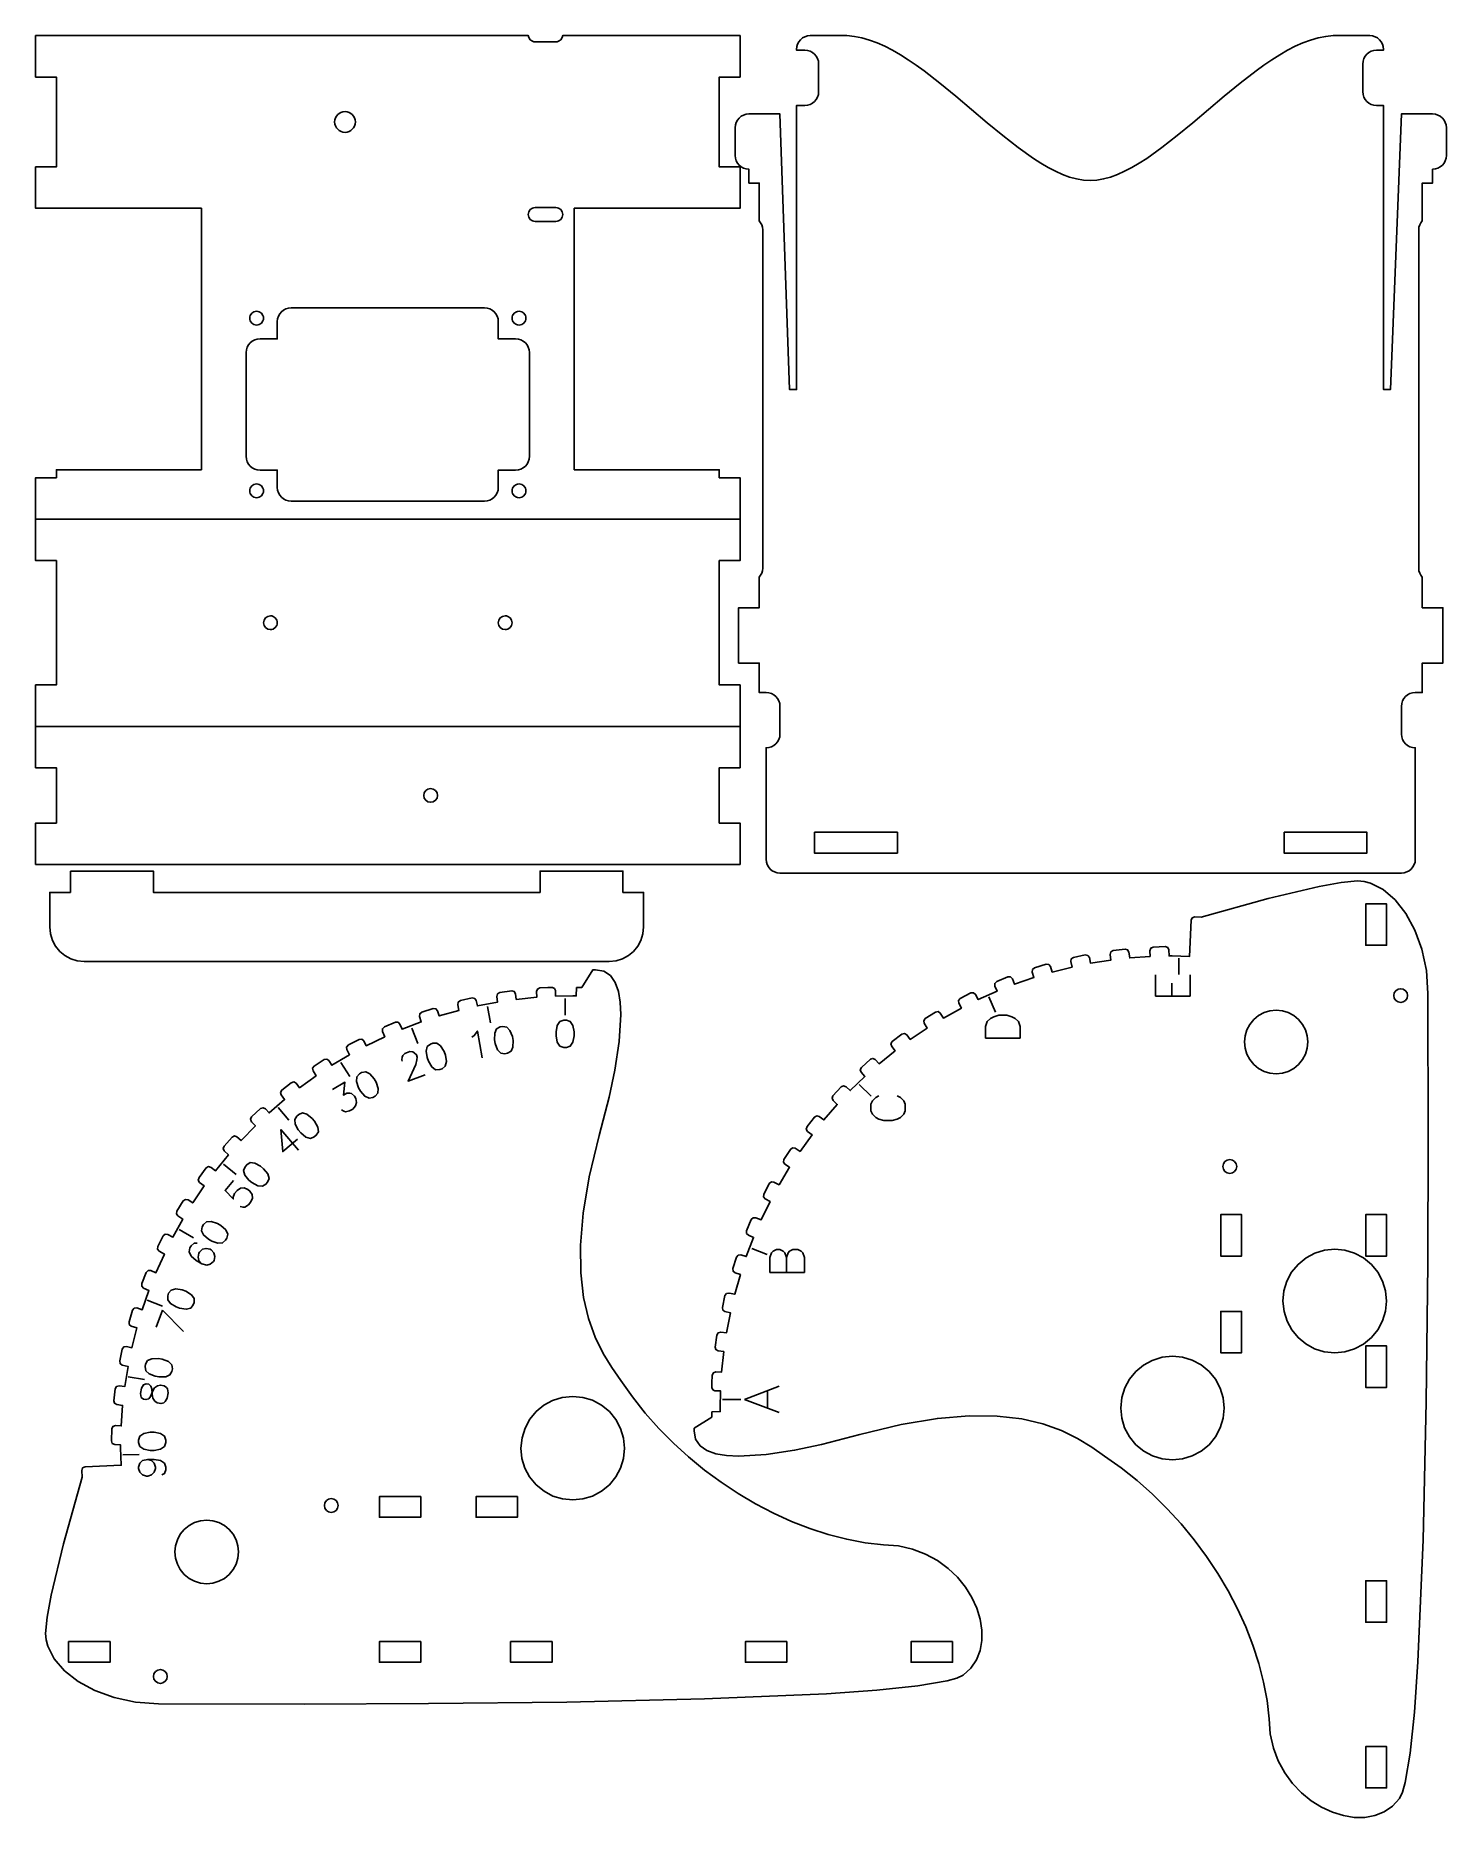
# Model space of a CAD drawing. Extents: x 0 to 204, y 39 to 297.
import ezdxf

# ---------------------------------------------------------------- set-up
doc = ezdxf.new("R2010")
doc.units = 0
doc.layers.add('Layer_1', color=7, linetype='CONTINUOUS')

msp = doc.modelspace()

# ---------------------------------------------------------------- linework, layer by layer
at = {"layer": 'Layer_1', "color": 7}
for points in [[(0, 296.999751), (0, 290.999745), (2.999817, 290.999745), (2.999817, 277.999772), (0, 277.999772), (0, 271.999769), (2.999817, 271.999769), (23.999487, 271.999769), (23.999487, 234.154911), (2.999817, 234.154911), (2.999817, 233.0008), (0, 233.0008), (0, 227.000848), (101.999963, 227.000848), (101.999963, 233.0008), (98.999327, 233.0008), (98.999327, 234.154911), (77.99963, 234.154911), (77.99963, 271.999769), (98.999327, 271.999769), (101.999963, 271.999769), (101.999963, 277.999772), (98.999327, 277.999772), (98.999327, 290.999745), (101.999963, 290.999745), (101.999963, 296.999751), (98.999327, 296.999751), (76.32191, 296.999751), (76.311325, 296.897751), (76.253118, 296.709752), (76.038805, 296.392752), (75.721835, 296.178751), (75.533716, 296.120752), (75.331839, 296.099752), (72.331731, 296.099752), (72.129854, 296.120752), (71.941736, 296.178751), (71.6245, 296.392752), (71.410452, 296.709752), (71.351715, 296.897751), (71.341661, 296.999751), (23.999487, 296.999751), (2.999817, 296.999751), (0, 296.999751), (0, 296.999751), (0, 296.999751), (0, 296.999751), (0, 296.999751), (0, 296.999751)], [(112.182617, 296.999835), (111.778571, 296.959353), (111.402702, 296.843146), (111.062924, 296.659208), (110.76717, 296.415394), (110.523357, 296.119643), (110.339392, 295.779862), (110.223214, 295.403995), (110.182732, 294.99995), (110.182732, 294.891947), (111.385769, 294.891947), (111.789816, 294.85144), (112.165683, 294.735182), (112.505461, 294.551164), (112.801212, 294.307242), (113.045026, 294.011385), (113.228967, 293.671555), (113.345172, 293.295608), (113.385653, 292.891534), (113.385653, 288.891768), (113.345172, 288.487723), (113.228967, 288.111853), (113.045026, 287.772102), (112.801212, 287.476351), (112.505461, 287.232537), (112.165683, 287.04857), (111.789816, 286.932391), (111.385769, 286.89191), (110.182732, 286.89191), (110.182732, 286.054742), (110.173948, 286.054742), (110.173948, 285.659399), (110.185828, 285.626326), (110.185828, 245.759577), (109.185886, 245.759577), (107.789598, 285.659399), (105.651231, 285.659399), (104.785647, 285.659399), (103.785696, 285.659399), (103.285983, 285.659399), (102.881933, 285.618918), (102.506066, 285.50274), (102.166293, 285.318775), (101.870542, 285.074961), (101.626729, 284.779208), (101.442772, 284.439456), (101.326591, 284.063589), (101.286104, 283.659544), (101.286104, 279.659246), (101.326591, 279.255095), (101.442772, 278.879387), (101.626729, 278.539662), (101.870542, 278.243855), (102.166293, 277.99991), (102.506066, 277.816024), (102.881933, 277.699872), (103.285983, 277.659391), (103.285983, 275.659401), (104.785647, 275.659401), (104.785647, 270.182252), (104.990619, 269.903382), (105.14847, 269.593287), (105.249964, 269.25515), (105.285868, 268.891877), (105.285868, 219.891745), (105.249964, 219.528473), (105.14847, 219.190335), (104.990619, 218.880241), (104.785647, 218.60137), (104.785647, 214.159271), (101.785815, 214.159271), (101.785815, 206.159311), (104.785647, 206.159311), (104.785647, 201.891847), (105.786089, 201.891847), (106.190136, 201.851366), (106.566003, 201.734949), (106.905781, 201.551064), (107.201535, 201.307118), (107.445349, 201.011314), (107.629313, 200.671325), (107.745492, 200.295352), (107.785973, 199.891333), (107.785973, 195.891602), (107.745492, 195.487583), (107.629313, 195.11161), (107.445349, 194.771885), (107.201535, 194.476081), (106.905781, 194.2324), (106.566003, 194.04825), (106.190136, 193.932098), (105.786089, 193.891617), (105.786089, 177.75942), (105.826573, 177.355401), (105.942778, 176.979428), (106.126716, 176.639704), (106.370529, 176.343899), (106.666281, 176.100218), (107.006058, 175.916068), (107.381928, 175.799916), (107.785973, 175.759435), (197.785935, 175.759435), (198.189953, 175.799916), (198.565926, 175.916068), (198.905651, 176.100218), (199.201455, 176.343899), (199.445401, 176.639704), (199.629551, 176.979428), (199.745703, 177.355401), (199.786184, 177.75942), (199.786184, 193.891617), (199.382165, 193.932098), (199.006192, 194.04825), (198.666468, 194.2324), (198.370399, 194.476081), (198.126718, 194.771885), (197.942568, 195.11161), (197.826416, 195.487583), (197.785935, 195.891602), (197.785935, 199.891333), (197.826416, 200.295352), (197.942568, 200.671325), (198.126718, 201.011314), (198.370399, 201.307118), (198.666468, 201.551064), (199.006192, 201.734949), (199.382165, 201.851366), (199.786184, 201.891847), (200.786044, 201.891847), (200.786044, 206.159311), (203.785916, 206.159311), (203.785916, 214.159271), (200.786044, 214.159271), (200.786044, 218.60137), (200.581257, 218.880241), (200.4233, 219.190335), (200.3217, 219.528473), (200.285982, 219.891745), (200.285982, 268.891877), (200.3217, 269.25515), (200.4233, 269.593287), (200.581257, 269.903382), (200.786044, 270.182252), (200.786044, 275.659401), (202.285702, 275.659401), (202.285702, 277.659391), (202.689985, 277.699872), (203.065693, 277.816024), (203.405683, 277.99991), (203.701513, 278.243855), (203.945459, 278.539662), (204.129345, 278.879387), (204.245761, 279.255095), (204.286242, 279.659246), (204.286242, 283.659544), (204.245761, 284.063589), (204.129345, 284.439456), (203.945459, 284.779208), (203.701513, 285.074961), (203.405683, 285.318775), (203.065693, 285.50274), (202.689985, 285.618918), (202.285702, 285.659399), (200.900873, 285.659399), (199.920592, 285.659399), (197.781701, 285.659399), (196.186, 245.759577), (195.185875, 245.759577), (195.185875, 285.626326), (195.185875, 285.659399), (195.185875, 286.054742), (195.179789, 286.054742), (195.179789, 286.89191), (194.186015, 286.89191), (193.781996, 286.932391), (193.406023, 287.04857), (193.066298, 287.232537), (192.770494, 287.476351), (192.526813, 287.772102), (192.342928, 288.111853), (192.226776, 288.487723), (192.186294, 288.891768), (192.186294, 292.891534), (192.226776, 293.295608), (192.342928, 293.671555), (192.526813, 294.011385), (192.770494, 294.307242), (193.066298, 294.551164), (193.406023, 294.735182), (193.781996, 294.85144), (194.186015, 294.891947), (195.179789, 294.891947), (195.179789, 294.99995), (195.139308, 295.403995), (195.023156, 295.779862), (194.839271, 296.119643), (194.595325, 296.415394), (194.299521, 296.659208), (193.959796, 296.843146), (193.583823, 296.959353), (193.179805, 296.999835), (187.887055, 296.999835), (186.811524, 296.894425), (185.724086, 296.679528), (184.626066, 296.36253), (183.51852, 295.950865), (182.401979, 295.451938), (181.278029, 294.873109), (180.147465, 294.221782), (179.01108, 293.505396), (177.870171, 292.731302), (176.725848, 291.906914), (174.430059, 290.136899), (172.132153, 288.254517), (169.840069, 286.318982), (167.561742, 284.389476), (165.305614, 282.525167), (163.079681, 280.785289), (160.892101, 279.228902), (159.815244, 278.538339), (158.750823, 277.915508), (157.700163, 277.368349), (156.664052, 276.904003), (155.643552, 276.530147), (154.639721, 276.253658), (153.653616, 276.082472), (152.686033, 276.023732), (151.718714, 276.082472), (150.732612, 276.253658), (149.72878, 276.530147), (148.70828, 276.904003), (147.672169, 277.368349), (146.621509, 277.915508), (145.557088, 278.538339), (144.480232, 279.228902), (142.292652, 280.785289), (140.066708, 282.525167), (137.810601, 284.389476), (135.532269, 286.318982), (133.240182, 288.254517), (130.942271, 290.136899), (128.646477, 291.906914), (127.502072, 292.731302), (126.361186, 293.505396), (125.224904, 294.221782), (124.094232, 294.873109), (122.970229, 295.451938), (121.853841, 295.950865), (120.746163, 296.36253), (119.648114, 296.679528), (118.56078, 296.894425), (117.48514, 296.999835)], [(44.799904, 285.999761), (45.102058, 285.969757), (45.383575, 285.881756), (45.638104, 285.74375), (45.860092, 285.560764), (46.043181, 285.338752), (46.181558, 285.083747), (46.268873, 284.802759), (46.299562, 284.499759), (46.269135, 284.197763), (46.181558, 283.915771), (46.043448, 283.661772), (45.860354, 283.43976), (45.638371, 283.256775), (45.383575, 283.117762), (45.102058, 283.030768), (44.799904, 282.999758), (44.505691, 283.028757), (44.225762, 283.113768), (43.967526, 283.251773), (43.738929, 283.43976), (43.551604, 283.66775), (43.413756, 283.925772), (43.328825, 284.205754), (43.299721, 284.499759), (43.330148, 284.802759), (43.417725, 285.083747), (43.556102, 285.338752), (43.739194, 285.560764), (43.961176, 285.74375), (44.215973, 285.881756), (44.497488, 285.969757), (44.799904, 285.999761), (44.799904, 285.999761), (44.799904, 285.999761), (44.799904, 285.999761), (44.799904, 285.999761), (44.799904, 285.999761)], [(72.331731, 272.099781), (75.331839, 272.099781), (75.533716, 272.079779), (75.721835, 272.021782), (76.039335, 271.807761), (76.253118, 271.489785), (76.311325, 271.301772), (76.331434, 271.099762), (76.311325, 270.897779), (76.253118, 270.709767), (76.039335, 270.392743), (75.721835, 270.178695), (75.533716, 270.120751), (75.331839, 270.099849), (72.331731, 270.099849), (72.129854, 270.120751), (71.942, 270.178695), (71.624236, 270.392743), (71.410452, 270.709767), (71.352244, 270.897779), (71.331871, 271.099762), (71.352244, 271.301772), (71.410452, 271.489785), (71.624236, 271.807761), (71.942, 272.021782), (72.129854, 272.079779), (72.331731, 272.099781), (72.331731, 272.099781), (72.331731, 272.099781), (72.331731, 272.099781), (72.331731, 272.099781)], [(36.999832, 257.599886), (64.999604, 257.599886), (65.403623, 257.559669), (65.779596, 257.443782), (66.119318, 257.26069), (66.415123, 257.014892), (66.658804, 256.720676), (66.842424, 256.379892), (66.958841, 256.003655), (66.999322, 255.598843), (66.999322, 253.098797), (69.499634, 253.098797), (69.903651, 253.059904), (70.279359, 252.942693), (70.619349, 252.76066), (70.914623, 252.516714), (71.158834, 252.22091), (71.342719, 251.878804), (71.458871, 251.50389), (71.499352, 251.101724), (71.499352, 236.099862), (71.458871, 235.697696), (71.342719, 235.318812), (71.158834, 234.980675), (70.914623, 234.683813), (70.619349, 234.440925), (70.279359, 234.257834), (69.903651, 234.141681), (69.499634, 234.098819), (66.999322, 234.098819), (66.999322, 231.598774), (66.958841, 231.196872), (66.842424, 230.820899), (66.658804, 230.479851), (66.415123, 230.1859), (66.119318, 229.939837), (65.779596, 229.757805), (65.403623, 229.64086), (64.999604, 229.6017), (36.999832, 229.6017), (36.595813, 229.64086), (36.219841, 229.757805), (35.880116, 229.939837), (35.584312, 230.1859), (35.340631, 230.479851), (35.156481, 230.820899), (35.040329, 231.196872), (34.999847, 231.598774), (34.999847, 234.098819), (32.499802, 234.098819), (32.095783, 234.141681), (31.719811, 234.257834), (31.380086, 234.440925), (31.084282, 234.683813), (30.8406, 234.980675), (30.65645, 235.318812), (30.540298, 235.697696), (30.499817, 236.099862), (30.499817, 251.101724), (30.540298, 251.50389), (30.65645, 251.878804), (30.8406, 252.22091), (31.084282, 252.516714), (31.380086, 252.76066), (31.719811, 252.942693), (32.095783, 253.059904), (32.499802, 253.098797), (34.999847, 253.098797), (34.999847, 255.598843), (35.040329, 256.003655), (35.156481, 256.379892), (35.340631, 256.720676), (35.584312, 257.014892), (35.880116, 257.26069), (36.219841, 257.443782), (36.595813, 257.559669), (36.999832, 257.599886), (36.999832, 257.599886), (36.999832, 257.599886), (36.999832, 257.599886), (36.999832, 257.599886), (36.999832, 257.599886), (36.999832, 257.599886)], [(31.999475, 257.099823), (32.201088, 257.080773), (32.388677, 257.019655), (32.706706, 256.805871), (32.921019, 256.487842), (32.979227, 256.300782), (32.9996, 256.099699), (32.979227, 255.897822), (32.921019, 255.710761), (32.706706, 255.392732), (32.388677, 255.178684), (32.201088, 255.120742), (31.999475, 255.098781), (31.798127, 255.120742), (31.610273, 255.178684), (31.292509, 255.392732), (31.078196, 255.710761), (31.019988, 255.897822), (30.999615, 256.099699), (31.019988, 256.300782), (31.078196, 256.487842), (31.292509, 256.805871), (31.610273, 257.019655), (31.798127, 257.080773), (31.999475, 257.099823), (31.999475, 257.099823), (31.999475, 257.099823), (31.999475, 257.099823), (31.999475, 257.099823), (31.999475, 257.099823), (31.999475, 257.099823)], [(69.999695, 257.099823), (70.201307, 257.080773), (70.388897, 257.019655), (70.706926, 256.805871), (70.921238, 256.487842), (70.979446, 256.300782), (70.999819, 256.099699), (70.979446, 255.897822), (70.921238, 255.710761), (70.706926, 255.392732), (70.388897, 255.178684), (70.201307, 255.120742), (69.999695, 255.098781), (69.798348, 255.120742), (69.610494, 255.178684), (69.292729, 255.392732), (69.078418, 255.710761), (69.020209, 255.897822), (68.999836, 256.099699), (69.020209, 256.300782), (69.078418, 256.487842), (69.292729, 256.805871), (69.610494, 257.019655), (69.798348, 257.080773), (69.999695, 257.099823), (69.999695, 257.099823), (69.999695, 257.099823), (69.999695, 257.099823), (69.999695, 257.099823), (69.999695, 257.099823), (69.999695, 257.099823)], [(31.999475, 232.098836), (32.201088, 232.080844), (32.388677, 232.022901), (32.706706, 231.807795), (32.921019, 231.490824), (32.979227, 231.302705), (32.9996, 231.098711), (32.979227, 230.897893), (32.921019, 230.709774), (32.706706, 230.392803), (32.388677, 230.177698), (32.201088, 230.119754), (31.999475, 230.098851), (31.798127, 230.119754), (31.610273, 230.177698), (31.292509, 230.392803), (31.078196, 230.709774), (31.019988, 230.897893), (30.999615, 231.098711), (31.019988, 231.302705), (31.078196, 231.490824), (31.292509, 231.807795), (31.610273, 232.022901), (31.798127, 232.080844), (31.999475, 232.098836), (31.999475, 232.098836), (31.999475, 232.098836), (31.999475, 232.098836), (31.999475, 232.098836), (31.999475, 232.098836), (31.999475, 232.098836)], [(69.999695, 232.098836), (70.201307, 232.080844), (70.388897, 232.022901), (70.706926, 231.807795), (70.921238, 231.490824), (70.979446, 231.302705), (70.999819, 231.098711), (70.979446, 230.897893), (70.921238, 230.709774), (70.706926, 230.392803), (70.388897, 230.177698), (70.201307, 230.119754), (69.999695, 230.098851), (69.798348, 230.119754), (69.610494, 230.177698), (69.292729, 230.392803), (69.078418, 230.709774), (69.020209, 230.897893), (68.999836, 231.098711), (69.020209, 231.302705), (69.078418, 231.490824), (69.292729, 231.807795), (69.610494, 232.022901), (69.798348, 232.080844), (69.999695, 232.098836), (69.999695, 232.098836), (69.999695, 232.098836), (69.999695, 232.098836), (69.999695, 232.098836), (69.999695, 232.098836), (69.999695, 232.098836)], [(0, 227.000848), (0, 221.000897), (2.999817, 221.000897), (2.999817, 203.000779), (0, 203.000779), (0, 197.000828), (2.999817, 197.000828), (98.999327, 197.000828), (101.999963, 197.000828), (101.999963, 203.000779), (98.999327, 203.000779), (98.999327, 221.000897), (101.999963, 221.000897), (101.999963, 227.000848), (98.999327, 227.000848), (2.999817, 227.000848), (0, 227.000848), (0, 227.000848), (0, 227.000848), (0, 227.000848)], [(33.999988, 213.000697), (34.201335, 212.980854), (34.389189, 212.921852), (34.706954, 212.707804), (34.921266, 212.389776), (34.979474, 212.202714), (34.999847, 212.000838), (34.979474, 211.799756), (34.921266, 211.611902), (34.706954, 211.293873), (34.389189, 211.079825), (34.201335, 211.021881), (33.999988, 211.000714), (33.617137, 211.076914), (33.292493, 211.293873), (33.075535, 211.617723), (32.9996, 212.000838), (33.075535, 212.383689), (33.292493, 212.707804), (33.617137, 212.924762), (33.999988, 213.000697), (33.999988, 213.000697), (33.999988, 213.000697), (33.999988, 213.000697), (33.999988, 213.000697)], [(67.999712, 213.000697), (68.201324, 212.980854), (68.388914, 212.921852), (68.706943, 212.707804), (68.921255, 212.389776), (68.979463, 212.202714), (68.999836, 212.000838), (68.979463, 211.799756), (68.921255, 211.611902), (68.706943, 211.293873), (68.388914, 211.079825), (68.201324, 211.021881), (67.999712, 211.000714), (67.617124, 211.076914), (67.292216, 211.293873), (67.075522, 211.617723), (66.999322, 212.000838), (67.075522, 212.383689), (67.292216, 212.707804), (67.617124, 212.924762), (67.999712, 213.000697), (67.999712, 213.000697), (67.999712, 213.000697), (67.999712, 213.000697), (67.999712, 213.000697)], [(0, 197.000828), (0, 191.000876), (2.999817, 191.000876), (2.999817, 183.000942), (0, 183.000942), (0, 177.000725), (101.999963, 177.000725), (101.999963, 183.000942), (98.999327, 183.000942), (98.999327, 191.000876), (101.999963, 191.000876), (101.999963, 197.000828), (98.999327, 197.000828), (2.999817, 197.000828), (0, 197.000828), (0, 197.000828), (0, 197.000828), (0, 197.000828)], [(57.19953, 188.000768), (57.582382, 187.924833), (57.906761, 187.708933), (58.123454, 187.38376), (58.19939, 187.000909), (58.123454, 186.618851), (57.906761, 186.293943), (57.582382, 186.07672), (57.19953, 186.000785), (56.81694, 186.07672), (56.492563, 186.293943), (56.27587, 186.618851), (56.199405, 187.000909), (56.27587, 187.38376), (56.492563, 187.708933), (56.81694, 187.924833), (57.19953, 188.000768), (57.19953, 188.000768), (57.19953, 188.000768)], [(112.785681, 181.659377), (124.786014, 181.659377), (124.786014, 178.659003), (112.785681, 178.659003)], [(180.785904, 181.659377), (192.786105, 181.659377), (192.786105, 178.659003), (180.785904, 178.659003)], [(5.045388, 176.055901), (5.045388, 172.955779), (2.045568, 172.955779), (2.045568, 167.955953), (2.146787, 166.945774), (2.437238, 166.005974), (2.897132, 165.156928), (3.506679, 164.416889), (4.24603, 163.80676), (5.095475, 163.346914), (6.03514, 163.056931), (7.045266, 162.95586), (83.045231, 162.95586), (84.055143, 163.056931), (84.994943, 163.346914), (85.84452, 163.80676), (86.58403, 164.416889), (87.193629, 165.156928), (87.653473, 166.005974), (87.943986, 166.945774), (88.045321, 167.955953), (88.045321, 172.955779), (85.044949, 172.955779), (85.044949, 176.055901), (73.045311, 176.055901), (73.045311, 172.955779), (17.045184, 172.955779), (17.045184, 176.055901), (5.045388, 176.055901), (5.045388, 176.055901), (5.045388, 176.055901)], [(95.346492, 95.014357), (95.571123, 93.795424), (96.206652, 92.851655), (97.202015, 92.158183), (98.505085, 91.68987), (100.064539, 91.421318), (101.828778, 91.327391), (105.764452, 91.563135), (109.899357, 92.195489), (113.820214, 93.023634), (119.36773, 94.461378), (125.322172, 95.918173), (130.582083, 96.808496), (135.206732, 97.197698), (139.255912, 97.150602), (142.789155, 96.732825), (145.865727, 96.009454), (148.545424, 95.045578), (150.887515, 93.906284), (152.951792, 92.656922), (154.797789, 91.362581), (157.20576, 89.654698), (159.526417, 87.805525), (161.751563, 85.825915), (163.874312, 83.727241), (165.88673, 81.520354), (167.781676, 79.216894), (169.551471, 76.827443), (171.188977, 74.363645), (172.686253, 71.836084), (174.036155, 69.256663), (175.231013, 66.635702), (176.26368, 63.985109), (177.126486, 61.315465), (177.811756, 58.638149), (178.312612, 55.964271), (178.620852, 53.304947), (178.779073, 51.123724), (179.23151, 49.087492), (179.944297, 47.206836), (180.883301, 45.492336), (182.014659, 43.954845), (183.304766, 42.604941), (184.719492, 41.453475), (186.225235, 40.511031), (187.787862, 39.788719), (189.37351, 39.296594), (190.948307, 39.045769), (192.478921, 39.045769), (193.930425, 39.309559), (195.269744, 39.846663), (196.462749, 40.667665), (197.475838, 41.783675), (197.915311, 42.686433), (198.323297, 44.104864), (199.049578, 48.354068), (199.663411, 54.259828), (200.174321, 61.55068), (200.92362, 79.202607), (201.371295, 99.138414), (201.591427, 119.187464), (201.657044, 137.178851), (201.621061, 158.30343), (201.388228, 161.637973), (200.731269, 164.72407), (199.713947, 167.500869), (198.398703, 169.908575), (196.849306, 171.886335), (195.128721, 173.37382), (193.300188, 174.310445), (192.364886, 174.553597), (191.426409, 174.636147), (189.061566, 174.415749), (185.886569, 173.832872), (178.46025, 172.053816), (168.794236, 169.35401), (167.844117, 169.402957), (167.484549, 169.275428), (167.323682, 168.929619), (167.101432, 163.681347), (164.593185, 163.775539), (164.136249, 163.769718), (164.096033, 164.629614), (163.93305, 164.977012), (163.572423, 165.10851), (161.82591, 165.03866), (161.479306, 164.878322), (161.349925, 164.519018), (161.388554, 163.694577), (158.431573, 163.479735), (158.317009, 164.330899), (158.124657, 164.662951), (157.754241, 164.762699), (156.019897, 164.540714), (155.688639, 164.350743), (155.591008, 163.981385), (155.701604, 163.164087), (152.773727, 162.698421), (152.586667, 163.529741), (152.366005, 163.844066), (151.98818, 163.91127), (150.279768, 163.538737), (149.965972, 163.320721), (149.900884, 162.944219), (150.081859, 162.14174), (147.206635, 161.418898), (146.947079, 162.232225), (146.700223, 162.525912), (146.318164, 162.55978), (144.648644, 162.039873), (144.355223, 161.795665), (144.323473, 161.415194), (144.57165, 160.637055), (141.770245, 159.664976), (141.442691, 160.448407), (141.170964, 160.71934), (140.786789, 160.718811), (139.169393, 160.055765), (138.89846, 159.786684), (138.899783, 159.404626), (139.215431, 158.64977), (136.508217, 157.440626), (136.114252, 158.190455), (135.8203, 158.43678), (135.437978, 158.403709), (133.884081, 157.602287), (133.637491, 157.310451), (133.67215, 156.92998), (134.049974, 156.210049), (131.45997, 154.76569), (131.003035, 155.477948), (130.688446, 155.697552), (130.310621, 155.631406), (128.832661, 154.6969), (128.612527, 154.384956), (128.680261, 154.009248), (129.118411, 153.326094), (126.660697, 151.666099), (126.147936, 152.329673), (125.81562, 152.521496), (125.444674, 152.422807), (124.053495, 151.363416), (123.861408, 151.033217), (123.961685, 150.664653), (124.457778, 150.022774), (122.156171, 148.151643), (121.585465, 148.770766), (121.237538, 148.932426), (120.876646, 148.801722), (119.583629, 147.625122), (119.42091, 147.279577), (119.552672, 146.921331), (120.097713, 146.330252), (117.97073, 144.263063), (117.350811, 144.827948), (116.98992, 144.958652), (116.641728, 144.796992), (115.456132, 143.512178), (115.324106, 143.153667), (115.486824, 142.807857), (116.083458, 142.264138), (114.140625, 140.023649), (113.475462, 140.53059), (113.104781, 140.62928), (112.7722, 140.437987), (111.703021, 139.054745), (111.602744, 138.686181), (111.795096, 138.355981), (112.434327, 137.868619), (110.69734, 135.464088), (109.989845, 135.911763), (109.61202, 135.977909), (109.29743, 135.758305), (108.35287, 134.286957), (108.285137, 133.91125), (108.50527, 133.599043), (109.18313, 133.170153), (107.658339, 130.625656), (106.919887, 131.007185), (106.537564, 131.039993), (106.243348, 130.793666), (105.430549, 129.245856), (105.395889, 128.865386), (105.642479, 128.57355), (106.35606, 128.20525), (105.060397, 125.536666), (104.288873, 125.853372), (103.905492, 125.853107), (103.633765, 125.582174), (102.958813, 123.96901), (102.958813, 123.586952), (103.230011, 123.317606), (103.967934, 123.014924), (102.913569, 120.242357), (102.118761, 120.490007), (101.736703, 120.45614), (101.489583, 120.162452), (100.957772, 118.496903), (100.989786, 118.116168), (101.283208, 117.871428), (102.047588, 117.633303), (101.234261, 114.780833), (100.423049, 114.957575), (100.04496, 114.890635), (99.824562, 114.576575), (99.440122, 112.870806), (99.50521, 112.49457), (99.818741, 112.276552), (100.599526, 112.106163), (100.04152, 109.192572), (99.215756, 109.298405), (98.845339, 109.198922), (98.652987, 108.866871), (98.418303, 107.134381), (98.515933, 106.765023), (98.847191, 106.575052), (99.639089, 106.473187), (99.334554, 103.522028), (98.506143, 103.55563), (98.145783, 103.424132), (97.983328, 103.076734), (97.926971, 101.886638), (97.927235, 101.25799), (98.069316, 100.948957), (98.377291, 100.811374), (99.177127, 100.77883), (99.125004, 98.305771), (99.143525, 97.805446), (97.926971, 97.750146), (97.926971, 96.997144), (95.362896, 95.369428), (95.347815, 95.012769), (95.346492, 95.014357)], [(192.622855, 165.302978), (192.622855, 171.301871), (195.622962, 171.301871), (195.622962, 165.302978), (192.622855, 165.302978), (192.622855, 165.302978), (192.622855, 165.302978), (192.622855, 165.302978)], [(81.068265, 161.767883), (82.2872, 161.543517), (83.230968, 160.907723), (83.92444, 159.912361), (84.392751, 158.609288), (84.661303, 157.049837), (84.75523, 155.285596), (84.519487, 151.349923), (83.887134, 147.215018), (83.058989, 143.294161), (81.621244, 137.746646), (80.164448, 131.792204), (79.274128, 126.53229), (78.884926, 121.907644), (78.932021, 117.858463), (79.349798, 114.325485), (80.073167, 111.248913), (81.037308, 108.569215), (82.176339, 106.22686), (83.425701, 104.162584), (84.720041, 102.316851), (86.427926, 99.908616), (88.277096, 97.588223), (90.256708, 95.362813), (92.35538, 93.240328), (94.562267, 91.227643), (96.865994, 89.3327), (99.255179, 87.562903), (101.719241, 85.925663), (104.24654, 84.428122), (106.826225, 83.07822), (109.44692, 81.883362), (112.097777, 80.850694), (114.767158, 79.98789), (117.444474, 79.302619), (120.11835, 78.802028), (122.777676, 78.493524), (124.958899, 78.335303), (126.99513, 77.882865), (128.876052, 77.170078), (130.590285, 76.231074), (132.127779, 75.099716), (133.477681, 73.809608), (134.629147, 72.394883), (135.571592, 70.88914), (136.294169, 69.326778), (136.786029, 67.740866), (137.036854, 66.166067), (137.035796, 64.635983), (136.772006, 63.184215), (136.235167, 61.844897), (135.413901, 60.651891), (134.297888, 59.639066), (133.395397, 59.199329), (131.976701, 58.791343), (127.727496, 58.065062), (121.821737, 57.451229), (114.530885, 56.940319), (96.879223, 56.191019), (76.943149, 55.743344), (56.8941, 55.523475), (38.902978, 55.457594), (17.778212, 55.493578), (14.443645, 55.726411), (11.357654, 56.383371), (8.580669, 57.400694), (6.173094, 58.715936), (4.195362, 60.265335), (2.707902, 61.985919), (1.771107, 63.814717), (1.528098, 64.749754), (1.445416, 65.68823), (1.66597, 68.053074), (2.248765, 71.228336), (4.027881, 78.65439), (6.727766, 88.320404), (6.67866, 89.270787), (6.806189, 89.630092), (7.152025, 89.790958), (12.40027, 90.013208), (12.306209, 92.52172), (12.3119, 92.978391), (11.452004, 93.018872), (11.104553, 93.181591), (10.972976, 93.542218), (11.04272, 95.288994), (11.203084, 95.635598), (11.5626, 95.76498), (12.38683, 95.726086), (12.601802, 98.683066), (11.750692, 98.797631), (11.418561, 98.989983), (11.318681, 99.360399), (11.540904, 101.094743), (11.730716, 101.426265), (12.100021, 101.523632), (12.917555, 101.413035), (13.383142, 104.341177), (12.551691, 104.528238), (12.237524, 104.748636), (12.170321, 105.126459), (12.542905, 106.834873), (12.760816, 107.148668), (13.137186, 107.213756), (13.939693, 107.032781), (14.662667, 109.90827), (13.849285, 110.167561), (13.555598, 110.414417), (13.521652, 110.796476), (14.041505, 112.465995), (14.285821, 112.759417), (14.666292, 112.791167), (15.444511, 112.542989), (16.416562, 115.344395), (15.633131, 115.672213), (15.362252, 115.943676), (15.361722, 116.32732), (16.024713, 117.944718), (16.293848, 118.215915), (16.675826, 118.214592), (17.430841, 117.898945), (18.640066, 120.606159), (17.890237, 120.999858), (17.64391, 121.294075), (17.676798, 121.676398), (18.4783, 123.230293), (18.770135, 123.476885), (19.150606, 123.442225), (19.870483, 123.064401), (21.314842, 125.654405), (20.602716, 126.11134), (20.383059, 126.425664), (20.449258, 126.803753), (21.383554, 128.281715), (21.695551, 128.501848), (22.071365, 128.434115), (22.754519, 127.995965), (24.41438, 130.453677), (23.750858, 130.966175), (23.559194, 131.298756), (23.65783, 131.669437), (24.717195, 133.060616), (25.047263, 133.252703), (25.415854, 133.152691), (26.05768, 132.656597), (27.928864, 134.958205), (27.309739, 135.528646), (27.148078, 135.876838), (27.278783, 136.23773), (28.455384, 137.530746), (28.80093, 137.693465), (29.159176, 137.561703), (29.750519, 137.016397), (31.817442, 139.143381), (31.252821, 139.763564), (31.121852, 140.124456), (31.283777, 140.472646), (32.568329, 141.657978), (32.926839, 141.790005), (33.27265, 141.627551), (33.816368, 141.030651), (36.057122, 142.973751), (35.55018, 143.638648), (35.451226, 144.009593), (35.64252, 144.342174), (37.026025, 145.411354), (37.394588, 145.511367), (37.724524, 145.319279), (38.211886, 144.680046), (40.616419, 146.416771), (40.169008, 147.124266), (40.102863, 147.502355), (40.322467, 147.81668), (41.793548, 148.761506), (42.16952, 148.829239), (42.481464, 148.609106), (42.910354, 147.93098), (45.454849, 149.456037), (45.073584, 150.194488), (45.040511, 150.576547), (45.286838, 150.870763), (46.83465, 151.683827), (47.215121, 151.718487), (47.506957, 151.471895), (47.875519, 150.758315), (50.544106, 152.053713), (50.227135, 152.825238), (50.2274, 153.208884), (50.498333, 153.480611), (52.11176, 154.155298), (52.493553, 154.156621), (52.762899, 153.885687), (53.065582, 153.147765), (55.838148, 154.201864), (55.590498, 154.996672), (55.624629, 155.378993), (55.918317, 155.626114), (57.583604, 156.157927), (57.964339, 156.125912), (58.209079, 155.832225), (58.447204, 155.068108), (61.299674, 155.881437), (61.122932, 156.692649), (61.189872, 157.070474), (61.503932, 157.291137), (63.209698, 157.675576), (63.585936, 157.610489), (63.803952, 157.296957), (63.974609, 156.515908), (66.887933, 157.074178), (66.7821, 157.899943), (66.881583, 158.270359), (67.213635, 158.462711), (68.946391, 158.697395), (69.315484, 158.599763), (69.505454, 158.268242), (69.607319, 157.476609), (72.558479, 157.781145), (72.524877, 158.609288), (72.656375, 158.969915), (73.004036, 159.13237), (74.194131, 159.188726), (74.823575, 159.18899), (75.132608, 159.046645), (75.269926, 158.73867), (75.30247, 157.938836), (77.775793, 157.990959), (78.276119, 157.972439), (78.331417, 159.18899), (79.083628, 159.18899), (80.711606, 161.753067), (81.068, 161.768148), (81.068265, 161.767883)], [(196.669918, 158.020857), (196.745854, 158.403973), (196.962812, 158.72888), (197.293805, 158.947955), (197.669777, 159.02098), (198.045751, 158.947955), (198.376743, 158.72888), (198.593701, 158.403973), (198.669901, 158.020857), (198.593701, 157.638799), (198.376743, 157.313891), (198.045751, 157.094816), (197.669777, 157.020997), (197.293805, 157.094816), (196.962812, 157.313891), (196.745854, 157.638799), (196.669918, 158.020857), (196.669918, 158.020857), (196.669918, 158.020857), (196.669918, 158.020857)], [(175.038926, 151.303885), (175.127826, 152.20479), (175.388969, 153.063892), (175.81098, 153.85579), (176.385917, 154.556935), (177.08574, 155.130814), (177.877902, 155.553883), (178.736739, 155.814762), (179.638968, 155.903927), (180.539872, 155.814762), (181.398974, 155.553883), (182.190872, 155.130814), (182.890959, 154.556935), (183.465898, 153.85579), (183.888966, 153.063892), (184.149844, 152.205848), (184.238744, 151.303885), (184.149844, 150.401922), (183.888966, 149.543878), (183.465898, 148.751981), (182.890959, 148.050836), (182.190872, 147.476956), (181.398974, 147.053887), (180.539872, 146.793008), (179.638968, 146.703844), (178.736739, 146.793008), (177.877902, 147.053887), (177.08574, 147.476956), (176.385917, 148.050836), (175.81098, 148.751981), (175.388969, 149.54282), (175.127826, 150.401922), (175.038926, 151.303885), (175.038926, 151.303885), (175.038926, 151.303885), (175.038926, 151.303885)], [(171.920814, 133.272811), (171.996749, 133.654869), (172.213972, 133.979776), (172.537822, 134.196999), (172.920937, 134.272934), (173.303789, 134.196999), (173.627903, 133.979776), (173.844862, 133.654869), (173.920797, 133.272811), (173.844862, 132.88996), (173.627903, 132.564787), (173.303789, 132.348887), (172.920937, 132.271893), (172.537822, 132.348887), (172.213972, 132.564787), (171.996749, 132.88996), (171.920814, 133.272811), (171.920814, 133.272811), (171.920814, 133.272811), (171.920814, 133.272811)], [(171.622893, 120.302946), (171.622893, 126.302899), (174.622736, 126.302899), (174.622736, 120.302946), (171.622893, 120.302946), (171.622893, 120.302946), (171.622893, 120.302946), (171.622893, 120.302946)], [(192.622855, 120.302946), (192.622855, 126.302899), (195.622962, 126.302899), (195.622962, 120.302946), (192.622855, 120.302946), (192.622855, 120.302946), (192.622855, 120.302946), (192.622855, 120.302946)], [(180.622951, 113.802933), (180.767943, 115.272958), (181.193922, 116.672866), (181.882897, 117.964032), (182.818728, 119.105973), (183.961726, 120.042861), (185.251834, 120.731836), (186.652802, 121.157815), (188.122825, 121.302806), (189.592849, 121.157815), (190.992757, 120.731836), (192.283923, 120.042861), (193.425865, 119.105973), (194.362753, 117.964032), (195.051727, 116.672866), (195.476912, 115.272958), (195.622962, 113.802933), (195.476912, 112.332909), (195.051727, 110.933001), (194.362753, 109.641834), (193.425865, 108.498836), (192.283923, 107.563006), (190.992757, 106.874031), (189.592849, 106.447787), (188.122825, 106.302796), (186.610733, 106.454931), (185.202886, 106.892023), (183.928917, 107.583908), (182.818728, 108.499895), (181.903799, 109.60982), (181.211914, 110.882994), (180.774822, 112.29084), (180.622951, 113.802933), (180.622951, 113.802933), (180.622951, 113.802933), (180.622951, 113.802933)], [(171.622893, 106.302796), (171.622893, 112.303013), (174.622736, 112.303013), (174.622736, 106.302796), (171.622893, 106.302796), (171.622893, 106.302796), (171.622893, 106.302796), (171.622893, 106.302796)], [(157.122945, 98.30286), (157.274816, 99.814424), (157.711907, 101.222007), (158.403792, 102.495974), (159.319778, 103.6059), (160.429969, 104.521888), (161.703938, 105.212978), (163.110989, 105.649804), (164.622818, 105.802998), (166.092842, 105.656948), (167.492751, 105.232028), (168.783917, 104.54279), (169.925856, 103.6059), (170.862746, 102.463959), (171.551985, 101.172795), (171.977964, 99.772885), (172.122956, 98.30286), (171.977964, 96.832838), (171.551985, 95.432398), (170.862746, 94.141497), (169.925856, 92.999293), (168.783917, 92.062403), (167.492751, 91.373429), (166.092842, 90.94798), (164.622818, 90.802459), (163.152793, 90.94798), (161.752885, 91.373429), (160.461984, 92.062668), (159.318984, 92.999293), (158.382889, 94.141763), (157.693916, 95.432663), (157.267937, 96.832838), (157.122945, 98.30286), (157.122945, 98.30286), (157.122945, 98.30286), (157.122945, 98.30286)], [(192.622855, 101.30297), (192.622855, 107.30292), (195.622962, 107.30292), (195.622962, 101.30297), (192.622855, 101.30297), (192.622855, 101.30297), (192.622855, 101.30297), (192.622855, 101.30297)], [(77.777909, 99.994076), (76.266612, 99.841676), (74.858764, 99.404585), (73.584796, 98.713229), (72.474871, 97.797244), (71.559148, 96.687317), (70.867792, 95.413348), (70.430701, 94.005767), (70.278301, 92.494203), (70.423557, 91.02418), (70.849007, 89.624006), (71.538246, 88.333104), (72.474871, 87.1909), (73.617075, 86.254276), (74.907977, 85.565036), (76.307887, 85.139322), (77.777909, 84.994066), (79.248198, 85.139322), (80.648371, 85.564772), (81.939273, 86.254011), (83.081743, 87.190635), (84.018366, 88.333104), (84.707605, 89.624006), (85.133055, 91.02418), (85.278311, 92.494203), (85.132791, 93.964228), (84.707341, 95.3644), (84.018103, 96.655302), (83.081479, 97.797508), (81.939008, 98.734131), (80.648106, 99.423106), (79.247934, 99.848556), (77.777909, 99.994076), (77.777909, 99.994076)], [(42.808224, 85.195943), (42.425637, 85.119743), (42.101258, 84.903049), (41.8843, 84.578405), (41.808364, 84.195818), (41.8843, 83.812966), (42.101258, 83.488589), (42.425637, 83.271631), (42.808489, 83.195695), (43.191076, 83.271631), (43.51572, 83.488589), (43.732414, 83.812966), (43.808614, 84.195818), (43.732414, 84.578405), (43.51572, 84.903049), (43.191076, 85.119743), (42.808224, 85.195943), (42.808224, 85.195943)], [(55.778352, 85.494128), (49.778137, 85.494128), (49.778137, 82.494285), (55.778352, 82.494285), (55.778352, 85.494128), (55.778352, 85.494128)], [(69.777974, 85.494128), (63.778552, 85.494128), (63.778552, 82.494285), (69.777974, 82.494285), (69.777974, 85.494128), (69.777974, 85.494128)], [(24.777282, 82.07836), (23.875582, 81.989196), (23.016773, 81.728316), (22.224955, 81.305512), (21.524259, 80.731102), (20.94977, 80.030486), (20.527045, 79.238855), (20.266087, 78.380017), (20.176869, 77.478318), (20.266087, 76.576618), (20.527045, 75.718047), (20.94977, 74.926149), (21.524259, 74.225533), (22.224876, 73.651123), (23.01664, 73.228319), (23.875397, 72.967442), (24.777018, 72.878277), (25.678638, 72.967442), (26.537421, 73.228319), (27.329053, 73.651123), (28.02967, 74.225533), (28.604345, 74.926149), (29.026884, 75.718047), (29.288028, 76.576618), (29.377192, 77.478318), (29.288028, 78.380017), (29.026884, 79.238855), (28.604345, 80.030486), (28.02967, 80.731102), (27.329318, 81.305512), (26.537421, 81.728316), (25.678823, 81.989196), (24.777282, 82.07836), (24.777282, 82.07836)], [(192.622855, 67.302716), (192.622855, 73.302932), (195.622962, 73.302932), (195.622962, 67.302716), (192.622855, 67.302716), (192.622855, 67.302716), (192.622855, 67.302716), (192.622855, 67.302716)], [(10.77819, 64.494431), (4.778557, 64.494431), (4.778557, 61.494059), (10.77819, 61.494059), (10.77819, 64.494431), (10.77819, 64.494431)], [(55.778352, 64.494431), (49.778137, 64.494431), (49.778137, 61.494059), (55.778352, 61.494059), (55.778352, 64.494431), (55.778352, 64.494431)], [(74.778331, 64.494431), (68.778116, 64.494431), (68.778116, 61.494059), (74.778331, 61.494059), (74.778331, 64.494431), (74.778331, 64.494431)], [(108.77779, 64.494431), (102.777838, 64.494431), (102.777838, 61.494059), (108.77779, 61.494059), (108.77779, 64.494431), (108.77779, 64.494431)], [(132.77786, 64.494431), (126.777908, 64.494431), (126.777908, 61.494059), (132.77786, 61.494059), (132.77786, 64.494431), (132.77786, 64.494431)], [(18.059888, 60.447103), (17.677009, 60.370903), (17.352445, 60.15421), (17.132894, 59.82348), (17.05971, 59.447243), (17.132894, 59.071007), (17.352445, 58.740278), (17.676877, 58.52332), (18.059623, 58.447385), (18.442369, 58.52332), (18.766828, 58.740278), (18.986352, 59.071007), (19.059536, 59.447243), (18.986352, 59.82348), (18.766828, 60.15421), (18.442475, 60.370903), (18.059888, 60.447103), (18.059888, 60.447103)], [(192.622855, 43.302647), (192.622855, 49.302862), (195.622962, 49.302862), (195.622962, 43.302647), (192.622855, 43.302647), (192.622855, 43.302647), (192.622855, 43.302647), (192.622855, 43.302647)]]:
    msp.add_lwpolyline(points, close=True, dxfattribs=at)
at = {"layer": 'Layer_1', "color": 1}
for points in [[(165.557854, 161.063827), (165.565792, 163.456452)], [(162.156904, 157.921903), (162.156904, 161.026786)], [(167.169959, 157.921903), (167.169959, 161.026786)], [(76.675126, 155.190876), (76.683065, 157.583501)], [(139.006939, 155.642783), (138.033802, 157.82877)], [(162.156904, 157.921903), (167.169959, 157.921903)], [(164.549793, 157.921903), (164.549793, 159.829811)], [(65.891249, 154.081744), (65.444633, 156.432564)], [(137.548821, 151.853953), (137.548821, 153.527971), (137.791179, 154.247108), (138.268223, 154.716744), (138.745266, 154.958836), (139.456995, 155.201194), (140.652912, 155.20093), (141.364639, 154.958572), (141.845386, 154.716214), (142.32243, 154.246844), (142.561084, 153.527442), (142.56082, 151.853953)], [(55.36137, 151.073963), (54.459407, 153.290111)], [(63.177419, 151.995769), (63.507619, 152.240773), (63.964554, 152.8935), (64.646385, 149.026883)], [(53.094686, 148.519941), (53.029599, 148.69827), (53.082251, 149.108639), (53.195757, 149.352055), (53.476215, 149.656062), (54.178419, 149.911649), (54.600165, 149.86323), (54.837761, 149.747607), (55.136474, 149.465032), (55.26612, 149.108374), (55.219289, 148.699858), (55.060804, 148.042635), (53.944263, 145.648156), (56.401975, 146.542712)], [(137.548821, 151.853953), (142.56082, 151.853953)], [(45.477074, 146.316758), (44.210516, 148.346904)], [(43.005868, 144.439806), (44.783072, 145.465858), (44.564792, 143.614042), (45.047655, 143.892913), (45.466226, 143.915138), (45.720226, 143.842907), (46.163403, 143.455028), (46.350198, 143.131442), (46.466086, 142.550947), (46.334588, 142.043476), (45.93983, 141.600034), (45.451938, 141.318253), (44.875676, 141.201308), (44.617972, 141.268247), (44.271899, 141.500022)], [(120.974013, 143.446826), (119.267717, 145.124281)], [(122.121775, 143.49498), (121.644996, 143.252621), (121.167952, 142.775578), (120.925594, 142.298534), (120.925858, 141.344976), (121.168217, 140.867933), (121.64526, 140.390891), (122.122304, 140.148533), (122.834032, 139.913847), (124.029947, 139.913847), (124.741676, 140.148533), (125.222424, 140.390891), (125.699468, 140.867933), (125.938122, 141.344976), (125.937857, 142.298799), (125.699468, 142.775842), (125.222424, 143.252886), (124.741676, 143.495244)], [(36.681803, 139.973908), (35.14431, 141.807203)], [(35.527162, 138.653902), (35.780897, 135.444773), (37.930105, 137.247907)], [(35.527162, 138.653902), (38.050755, 135.646121)], [(29.05784, 132.141983), (27.187766, 133.634496)], [(28.646678, 131.234991), (27.445735, 129.803598), (28.614134, 128.575667), (28.590586, 128.842896), (28.808074, 129.388202), (29.170288, 129.820001), (29.673261, 130.133269), (30.200576, 130.171102), (30.749584, 129.958113), (31.035863, 129.717873), (31.343044, 129.212254), (31.39305, 128.690231), (31.173975, 128.138575), (30.811761, 127.70704), (30.310376, 127.399859), (30.045264, 127.374724), (29.640717, 127.473942)], [(22.873184, 122.964916), (20.80708, 124.171945)], [(23.386685, 122.168787), (22.971159, 122.196569), (22.525072, 121.803398), (22.341213, 121.48484), (22.223844, 120.902227), (22.519833, 120.299771), (23.236509, 119.666889), (24.048064, 119.198312), (24.787574, 118.990615), (25.298008, 119.127139), (25.741529, 119.521897), (25.833446, 119.680911), (25.953381, 120.262465), (25.813655, 120.767819), (25.423156, 121.212319), (25.26393, 121.304129), (24.681053, 121.421604), (24.173609, 121.289842), (23.727522, 120.896936), (23.635579, 120.737656), (23.518237, 120.15478), (23.654999, 119.644398), (24.048064, 119.198312)], [(103.70388, 121.383769), (105.941723, 120.536838)], [(106.322987, 117.932811), (106.322987, 120.082813), (106.565081, 120.794542), (106.807439, 121.0369), (107.277074, 121.279258), (107.761791, 121.279788), (108.231426, 121.037694), (108.473785, 120.795336), (108.715877, 120.083607)], [(108.715877, 117.932811), (108.715877, 120.082813), (108.950562, 120.794542), (109.185247, 121.0369), (109.669963, 121.279258), (110.381957, 121.279788), (110.859001, 121.037694), (111.09739, 120.795336), (111.336044, 120.083607), (111.33578, 117.932811)], [(106.322987, 117.932811), (111.33578, 117.932811)], [(18.377996, 113.061836), (16.143326, 113.916969)], [(17.472592, 110.010928), (18.367175, 112.46864)], [(18.367175, 112.468904), (21.417765, 109.370372)], [(15.75738, 102.442792), (13.398541, 102.843901)], [(102.647928, 99.548254), (107.660985, 101.456957)], [(105.994904, 98.352073), (105.994904, 100.744964)], [(102.106855, 99.528145), (99.449912, 99.528145)], [(102.647928, 99.548254), (107.660985, 97.640346)], [(15.004297, 91.565516), (12.611618, 91.553345)], [(16.23019, 90.872043), (16.793645, 90.688159), (17.161363, 90.314568), (17.351148, 89.757091), (17.351175, 89.567121), (17.161389, 89.009644), (16.793672, 88.630231), (16.230217, 88.446346), (16.046279, 88.446346), (15.482849, 88.630231), (15.109178, 89.009644), (14.919392, 89.567385), (14.919392, 89.757091), (15.109178, 90.314568), (15.482849, 90.688159), (16.230136, 90.872043), (17.161389, 90.872043), (18.09849, 90.688159), (18.658984, 90.314568), (18.845806, 89.757091), (18.845779, 89.377415), (18.658957, 88.819938), (18.285313, 88.630231)]]:
    msp.add_lwpolyline(points, dxfattribs=at)
for points in [[(67.276341, 153.476906), (66.760404, 153.193273), (66.483385, 152.578117), (66.465129, 151.623502), (66.561702, 151.074228), (66.90566, 150.183376), (67.376883, 149.697336), (67.958172, 149.610289), (68.326207, 149.675112), (68.848759, 149.956893), (69.113607, 150.572843), (69.137684, 151.528516), (69.040847, 152.077525), (68.691332, 152.967584), (68.23228, 153.452565), (67.644376, 153.541729), (67.276341, 153.476906), (67.276341, 153.476906)], [(76.478542, 154.440783), (75.920801, 154.251077), (75.541389, 153.6936), (75.357504, 152.756446), (75.357504, 152.198969), (75.541389, 151.261816), (75.920801, 150.701165), (76.478278, 150.51437), (76.852132, 150.514899), (77.41543, 150.701695), (77.783201, 151.262081), (77.972907, 152.199234), (77.972907, 152.756975), (77.783201, 153.693865), (77.41543, 154.251606), (76.852132, 154.441312), (76.478542, 154.440783), (76.478542, 154.440783)], [(57.165827, 150.99988), (56.706775, 150.630786), (56.540881, 149.977001), (56.688519, 149.033762), (56.879283, 148.509887), (57.372466, 147.692061), (57.920948, 147.295187), (58.508852, 147.310268), (58.859952, 147.438062), (59.325354, 147.806361), (59.479341, 148.458822), (59.336995, 149.404443), (59.146495, 149.928318), (58.647493, 150.744028), (58.111448, 151.14196), (57.516929, 151.127674), (57.165827, 150.99988), (57.165827, 150.99988), (57.165827, 150.99988)], [(46.889155, 146.681883), (46.501276, 146.238706), (46.451269, 145.566135), (46.760567, 144.662584), (47.039438, 144.179719), (47.667294, 143.460319), (48.2761, 143.164515), (48.85236, 143.281461), (49.175946, 143.468257), (49.570704, 143.911963), (49.608804, 144.581093), (49.304533, 145.487554), (49.025927, 145.970419), (48.393044, 146.687175), (47.795617, 146.986154), (47.21274, 146.868679), (46.889155, 146.681883), (46.889155, 146.681883)], [(37.816863, 140.574775), (37.5118, 140.07101), (37.579267, 139.400027), (38.040701, 138.563944), (38.399211, 138.136906), (39.142425, 137.53736), (39.7933, 137.351889), (40.340458, 137.566994), (40.626737, 137.807235), (40.938415, 138.312589), (40.859835, 138.978281), (40.4029, 139.818068), (40.04439, 140.24537), (39.296677, 140.841211), (38.65665, 141.031975), (38.102878, 140.815017), (37.816863, 140.574775), (37.816863, 140.574775)], [(30.328103, 133.238945), (30.115114, 132.689935), (30.298207, 132.040647), (30.89775, 131.297433), (31.324788, 130.939187), (32.160871, 130.477489), (32.834235, 130.408169), (33.335621, 130.715085), (33.575862, 131.001364), (33.794937, 131.55302), (33.602056, 132.194899), (33.006214, 132.942876), (32.578912, 133.301122), (31.739125, 133.758056), (31.075815, 133.834785), (30.56808, 133.525224), (30.328103, 133.238945), (30.328103, 133.238945)], [(24.114369, 124.555855), (23.999989, 123.97827), (24.293015, 123.370787), (25.012655, 122.742932), (25.495467, 122.464062), (26.398965, 122.154764), (27.07426, 122.203183), (27.514791, 122.59265), (27.701587, 122.916234), (27.821443, 123.497787), (27.519818, 124.096274), (26.803327, 124.729422), (26.320438, 125.008028), (25.413975, 125.312299), (24.747305, 125.272612), (24.301218, 124.879441), (24.114369, 124.555855), (24.114369, 124.555855)], [(19.134096, 114.575781), (19.121766, 113.987083), (19.515836, 113.43966), (20.333529, 112.946477), (20.85743, 112.755713), (21.800881, 112.608075), (22.457392, 112.772911), (22.823654, 113.233021), (22.951448, 113.584123), (22.968593, 114.177583), (22.56767, 114.714687), (21.751986, 115.213691), (21.228111, 115.404191), (20.282597, 115.546537), (19.63294, 115.391491), (19.261889, 114.927148), (19.134096, 114.575781), (19.134096, 114.575781), (19.134096, 114.575781)], [(15.869299, 104.298844), (15.959389, 103.717025), (16.442517, 103.246332), (17.333448, 102.902374), (17.882511, 102.805801), (18.837286, 102.824057), (19.455167, 103.100546), (19.735969, 103.617013), (19.800871, 103.985048), (19.714723, 104.572423), (19.226594, 105.032003), (18.336695, 105.381517), (17.787658, 105.478355), (16.831824, 105.454012), (16.218918, 105.188901), (15.934175, 104.666879), (15.869299, 104.298844), (15.869299, 104.298844)], [(15.187494, 100.431962), (15.277585, 99.849878), (15.6126, 99.597995), (15.980581, 99.533172), (16.38153, 99.655145), (16.62746, 99.991431), (16.94414, 100.694428), (17.228911, 101.216186), (17.65489, 101.514635), (18.06166, 101.635551), (18.610724, 101.538713), (18.945739, 101.28683), (19.097795, 101.073311), (19.183943, 100.486201), (19.054192, 99.750131), (18.773389, 99.233399), (18.556431, 99.079147), (18.156513, 98.962731), (17.607477, 99.059568), (17.265582, 99.306689), (16.969355, 99.74431), (16.879264, 100.326393), (16.822114, 101.095272), (16.705936, 101.495057), (16.36989, 101.74112), (16.001907, 101.805941), (15.602016, 101.689789), (15.317246, 101.167768), (15.187494, 100.431962), (15.187494, 100.431962)], [(14.919392, 93.303563), (15.109178, 92.746087), (15.666708, 92.36641), (16.603807, 92.182524), (17.161389, 92.182524), (18.09849, 92.36641), (18.658984, 92.746087), (18.845806, 93.303563), (18.845779, 93.677155), (18.658957, 94.240716), (18.098464, 94.608486), (17.161363, 94.798192), (16.60378, 94.798192), (15.666681, 94.608222), (15.109178, 94.240716), (14.919366, 93.677155), (14.919392, 93.303563), (14.919392, 93.303563)]]:
    msp.add_lwpolyline(points, close=True, dxfattribs=at)

doc.saveas('drawing.dxf')
